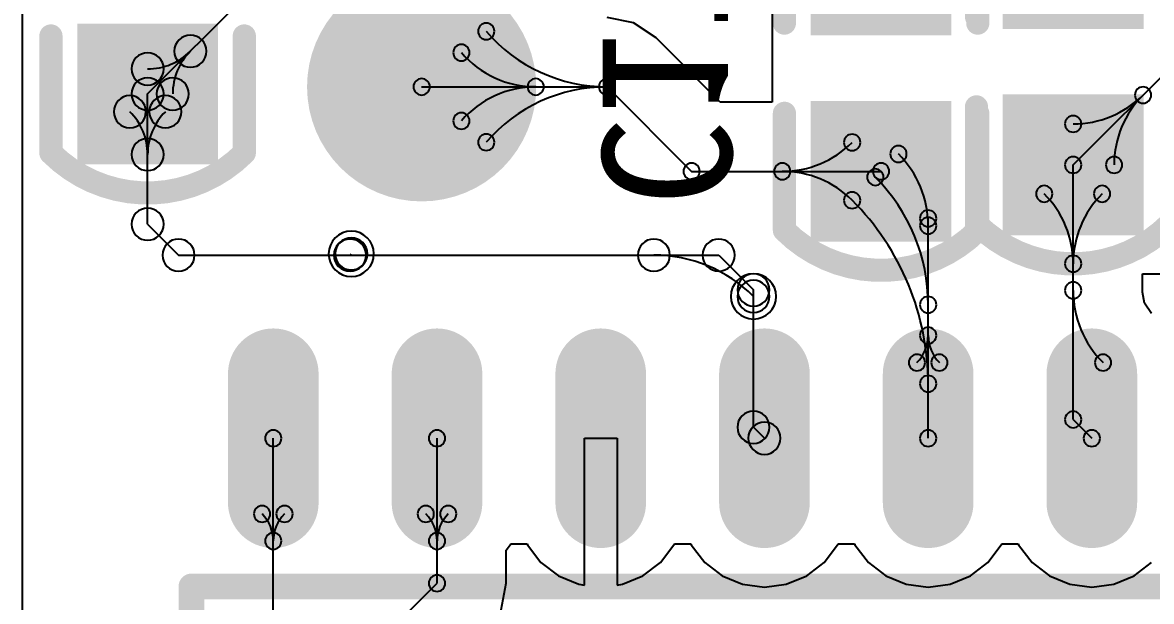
# Model space of a CAD drawing. Header units: inches. Extents: x 32166 to 66782, y 2386 to 7162.
# Drawn here: x 32666.61 to 32706.02, y 2979.41 to 2999.61 of the extents above; entities that cross this region are included whole.
import ezdxf

# ---------------------------------------------------------------- set-up
doc = ezdxf.new("R2010")
doc.units = ezdxf.units.IN
doc.header["$LTSCALE"] = 0.64311
doc.header["$MEASUREMENT"] = 0
for name, color, linetype in [('BOTTOMLAYER', 5, 'CONTINUOUS'), ('BOTTOMOVERLAY', 54, 'CONTINUOUS'), ('BOTTOMPASTE', 16, 'CONTINUOUS'), ('BOTTOMSOLDER', 6, 'CONTINUOUS'), ('KEEPOUTLAYER', 6, 'CONTINUOUS'), ('MULTILAYER', 9, 'CONTINUOUS')]:
    doc.layers.add(name, color=color, linetype=linetype)
doc.styles.get("Standard").update_dxf_attribs({"font": 'txt', "width": 0.8})

msp = doc.modelspace()

# ---------------------------------------------------------------- linework, layer by layer
at = {"layer": 'BOTTOMLAYER'}
for p, q in [((32670.978, 2997.119), (32684.907, 3011.049)), ((32692.783, 3001.048), (32692.783, 2997.819)), ((32703.288, 2994.644), (32709.543, 3000.899)), ((32687.942, 2999.604), (32687.017, 2999.788)), ((32688.727, 2999.08), (32687.942, 2999.604)), ((32690.969, 2996.837), (32688.727, 2999.08)), ((32692.783, 2997.819), (32692.783, 2996.837)), ((32680.544, 2997.37), (32687.017, 2997.37)), ((32687.017, 2997.37), (32689.968, 2994.419)), ((32670.978, 2992.574), (32670.978, 2997.119)), ((32692.783, 2996.837), (32690.969, 2996.837)), ((32703.288, 2985.757), (32703.288, 2994.644)), ((32689.968, 2994.419), (32696.583, 2994.419)), ((32670.978, 2992.574), (32672.058, 2991.494)), ((32698.225, 2985.104), (32698.225, 2992.777)), ((32672.058, 2991.494), (32678.043, 2991.494)), ((32678.043, 2991.494), (32678.088, 2991.539)), ((32678.043, 2991.494), (32690.913, 2991.494)), ((32690.913, 2991.494), (32692.128, 2990.279)), ((32705.706, 2990.208), (32705.706, 2990.844)), ((32705.706, 2990.844), (32707.088, 2990.844)), ((32692.128, 2990.054), (32692.128, 2990.279)), ((32705.782, 2989.823), (32705.706, 2990.208)), ((32692.128, 2985.487), (32692.128, 2990.054)), ((32706.027, 2989.457), (32705.782, 2989.823)), ((32692.128, 2985.487), (32692.51, 2985.104)), ((32703.288, 2985.757), (32703.94, 2985.104)), ((32675.365, 2979.052), (32675.365, 2985.104)), ((32681.08, 2980.042), (32681.08, 2985.104)), ((32686.224, 2979.979), (32686.224, 2985.105)), ((32686.224, 2985.105), (32687.367, 2985.105)), ((32687.367, 2985.105), (32687.367, 2979.979)), ((32683.498, 2981.201), (32683.635, 2981.379)), ((32683.498, 2980.042), (32683.498, 2981.201)), ((32683.635, 2981.379), (32683.652, 2981.42)), ((32683.652, 2981.42), (32684.224, 2981.42)), ((32684.224, 2981.42), (32684.24, 2981.379)), ((32684.24, 2981.379), (32684.709, 2980.768)), ((32688.881, 2980.768), (32689.35, 2981.379)), ((32689.35, 2981.379), (32689.367, 2981.42)), ((32689.367, 2981.42), (32689.939, 2981.42)), ((32689.939, 2981.42), (32689.955, 2981.379)), ((32689.955, 2981.379), (32690.424, 2980.768)), ((32694.596, 2980.768), (32695.065, 2981.379)), ((32695.065, 2981.379), (32695.082, 2981.42)), ((32695.082, 2981.42), (32695.654, 2981.42)), ((32695.654, 2981.42), (32695.67, 2981.379)), ((32695.67, 2981.379), (32696.139, 2980.768)), ((32700.311, 2980.768), (32700.78, 2981.379)), ((32700.78, 2981.379), (32700.797, 2981.42)), ((32700.797, 2981.42), (32701.369, 2981.42)), ((32701.369, 2981.42), (32701.385, 2981.379)), ((32701.385, 2981.379), (32701.854, 2980.768)), ((32684.709, 2980.768), (32685.32, 2980.299)), ((32688.27, 2980.299), (32688.881, 2980.768)), ((32690.424, 2980.768), (32691.035, 2980.299)), ((32693.985, 2980.299), (32694.596, 2980.768)), ((32696.139, 2980.768), (32696.75, 2980.299)), ((32699.7, 2980.299), (32700.311, 2980.768)), ((32701.854, 2980.768), (32702.465, 2980.299)), ((32705.415, 2980.299), (32706.026, 2980.768)), ((32676.108, 2975.069), (32681.08, 2980.042)), ((32683.314, 2979.117), (32683.498, 2980.042)), ((32685.32, 2980.299), (32686.032, 2980.005)), ((32686.032, 2980.005), (32686.224, 2979.979)), ((32687.367, 2979.979), (32687.559, 2980.005)), ((32687.559, 2980.005), (32688.27, 2980.299)), ((32691.035, 2980.299), (32691.747, 2980.005)), ((32691.747, 2980.005), (32692.51, 2979.904)), ((32692.51, 2979.904), (32693.274, 2980.005)), ((32693.274, 2980.005), (32693.985, 2980.299)), ((32696.75, 2980.299), (32697.462, 2980.005)), ((32697.462, 2980.005), (32698.225, 2979.904)), ((32698.225, 2979.904), (32698.989, 2980.005)), ((32698.989, 2980.005), (32699.7, 2980.299)), ((32702.465, 2980.299), (32703.177, 2980.005)), ((32703.177, 2980.005), (32703.94, 2979.904)), ((32703.94, 2979.904), (32704.704, 2980.005)), ((32704.704, 2980.005), (32705.415, 2980.299))]:
    msp.add_line(p, q, dxfattribs=at)
for points, const_width in [([(32681.797, 2998.623, 1), (32679.291, 2996.118, 1)], 3.543), ([(32675.365, 2986.792, 1), (32675.365, 2987.917, 1)], 1.125), ([(32681.08, 2986.792, 1), (32681.08, 2987.917, 1)], 1.125), ([(32686.795, 2986.792, 1), (32686.795, 2987.917, 1)], 1.125), ([(32692.51, 2986.792, 1), (32692.51, 2987.917, 1)], 1.125), ([(32698.225, 2986.792, 1), (32698.225, 2987.917, 1)], 1.125), ([(32703.94, 2986.792, 1), (32703.94, 2987.917, 1)], 1.125), ([(32675.365, 2982.292, 1), (32675.365, 2983.417, 1)], 1.125), ([(32681.08, 2982.292, 1), (32681.08, 2983.417, 1)], 1.125), ([(32686.795, 2982.292, 1), (32686.795, 2983.417, 1)], 1.125), ([(32692.51, 2982.292, 1), (32692.51, 2983.417, 1)], 1.125), ([(32698.225, 2982.292, 1), (32698.225, 2983.417, 1)], 1.125), ([(32703.94, 2982.292, 1), (32703.94, 2983.417, 1)], 1.125)]:
    msp.add_lwpolyline(points, format="xyb", close=True, dxfattribs=dict(at, const_width=const_width))
at = {"layer": 'BOTTOMLAYER', "const_width": 2.25}
for points in [[(32675.365, 2987.354), (32675.365, 2982.854)], [(32681.08, 2987.354), (32681.08, 2982.854)], [(32686.795, 2987.354), (32686.795, 2982.854)], [(32692.51, 2987.354), (32692.51, 2982.854)], [(32698.225, 2987.354), (32698.225, 2982.854)], [(32703.94, 2987.354), (32703.94, 2982.854)]]:
    msp.add_lwpolyline(points, dxfattribs=at)
at = {"layer": 'BOTTOMLAYER'}
for centre, radius, start, end in [((32682.798, 2999.307), 0.286, 0, 180), ((32682.798, 2999.307), 0.286, 0, 180), ((32682.798, 2999.307), 0.286, 0, 180), ((32682.798, 2999.307), 0.286, 180, 0), ((32682.798, 2999.307), 0.286, 180, 0), ((32682.798, 2999.307), 0.286, 180, 0), ((32687.016, 3002.933), 5.563, 220.677, 270), ((32687.016, 3002.933), 5.563, 220.677, 270), ((32687.016, 3002.933), 5.563, 220.677, 270), ((32672.472, 2998.613), 0.562, 0, 180), ((32672.472, 2998.613), 0.562, 0, 180), ((32672.472, 2998.613), 0.562, 0, 180), ((32672.472, 2998.613), 0.562, 0, 180), ((32672.472, 2998.613), 0.562, 0, 180), ((32672.472, 2998.613), 0.562, 0, 180), ((32670.978, 2997.995), 0.562, 0, 180), ((32670.978, 2997.995), 0.562, 0, 180), ((32670.978, 2997.995), 0.562, 0, 180), ((32670.978, 3000.108), 2.113, 270.0002, 315.0002), ((32670.978, 3000.108), 2.113, 270.0002, 315.0002), ((32670.978, 3000.108), 2.113, 270.0002, 315.0002), ((32673.966, 2997.119), 2.113, 134.9998, 179.9998), ((32673.966, 2997.119), 2.113, 134.9998, 179.9998), ((32673.966, 2997.119), 2.113, 134.9998, 179.9998), ((32672.472, 2998.613), 0.562, 180, 0), ((32672.472, 2998.613), 0.562, 180, 0), ((32672.472, 2998.613), 0.562, 180, 0), ((32672.472, 2998.613), 0.562, 180, 0), ((32672.472, 2998.613), 0.562, 180, 0), ((32672.472, 2998.613), 0.562, 180, 0), ((32681.931, 2998.562), 0.286, 0, 180), ((32681.931, 2998.562), 0.286, 0, 180), ((32681.931, 2998.562), 0.286, 0, 180), ((32681.931, 2998.562), 0.286, 180, 0), ((32681.931, 2998.562), 0.286, 180, 0), ((32681.931, 2998.562), 0.286, 180, 0), ((32684.527, 3000.794), 3.423, 220.677, 270), ((32684.527, 3000.794), 3.423, 220.677, 270), ((32684.527, 3000.794), 3.423, 220.677, 270), ((32670.978, 2997.995), 0.562, 180, 0), ((32670.978, 2997.995), 0.562, 180, 0), ((32670.978, 2997.995), 0.562, 180, 0), ((32670.978, 2997.119), 0.562, 0, 180), ((32670.978, 2997.119), 0.562, 0, 180), ((32671.853, 2997.119), 0.562, 0, 180), ((32671.853, 2997.119), 0.562, 0, 180), ((32671.853, 2997.119), 0.562, 0, 180), ((32680.544, 2997.37), 0.286, 0, 180), ((32680.544, 2997.37), 0.286, 180, 0), ((32684.527, 2993.947), 3.423, 90, 139.323), ((32684.527, 2993.947), 3.423, 90, 139.323), ((32684.527, 2993.947), 3.423, 90, 139.323), ((32687.016, 2991.808), 5.563, 90, 139.323), ((32687.016, 2991.808), 5.563, 90, 139.323), ((32687.016, 2991.808), 5.563, 90, 139.323), ((32684.527, 2997.37), 0.286, 0, 180), ((32684.527, 2997.37), 0.286, 0, 180), ((32684.527, 2997.37), 0.286, 0, 180), ((32684.527, 2997.37), 0.286, 0, 180), ((32684.527, 2997.37), 0.286, 0, 180), ((32684.527, 2997.37), 0.286, 0, 180), ((32684.527, 2997.37), 0.286, 180, 0), ((32684.527, 2997.37), 0.286, 180, 0), ((32684.527, 2997.37), 0.286, 180, 0), ((32684.527, 2997.37), 0.286, 180, 0), ((32684.527, 2997.37), 0.286, 180, 0), ((32684.527, 2997.37), 0.286, 180, 0), ((32687.016, 2997.37), 0.286, 0, 180), ((32687.016, 2997.37), 0.286, 0, 180), ((32687.016, 2997.37), 0.286, 0, 180), ((32687.016, 2997.37), 0.286, 0, 180), ((32687.016, 2997.37), 0.286, 0, 180), ((32687.016, 2997.37), 0.286, 0, 180), ((32687.017, 2997.37), 0.286, 0, 180), ((32687.017, 2997.37), 0.286, 0, 180), ((32687.016, 2997.37), 0.286, 180, 0), ((32687.016, 2997.37), 0.286, 180, 0), ((32687.016, 2997.37), 0.286, 180, 0), ((32687.016, 2997.37), 0.286, 180, 0), ((32687.016, 2997.37), 0.286, 180, 0), ((32687.016, 2997.37), 0.286, 180, 0), ((32687.017, 2997.37), 0.286, 180, 0), ((32687.017, 2997.37), 0.286, 180, 0), ((32705.727, 2997.083), 0.286, 0, 180), ((32705.727, 2997.083), 0.286, 0, 180), ((32705.727, 2997.083), 0.286, 0, 180), ((32705.727, 2997.083), 0.286, 0, 180), ((32705.727, 2997.083), 0.286, 0, 180), ((32705.727, 2997.083), 0.286, 0, 180), ((32670.359, 2996.5), 0.562, 0, 180), ((32670.359, 2996.5), 0.562, 0, 180), ((32670.359, 2996.5), 0.562, 0, 180), ((32670.978, 2997.119), 0.562, 180, 0), ((32670.978, 2997.119), 0.562, 180, 0), ((32671.597, 2996.5), 0.562, 0, 180), ((32671.597, 2996.5), 0.562, 0, 180), ((32671.597, 2996.5), 0.562, 0, 180), ((32671.853, 2997.119), 0.562, 180, 0), ((32671.853, 2997.119), 0.562, 180, 0), ((32671.853, 2997.119), 0.562, 180, 0), ((32703.288, 2999.522), 3.449, 269.9999, 314.9999), ((32703.288, 2999.522), 3.449, 269.9999, 314.9999), ((32703.288, 2999.522), 3.449, 269.9999, 314.9999), ((32708.166, 2994.644), 3.449, 135.0001, 180.0001), ((32708.166, 2994.644), 3.449, 135.0001, 180.0001), ((32708.166, 2994.644), 3.449, 135.0001, 180.0001), ((32705.727, 2997.083), 0.286, 180, 0), ((32705.727, 2997.083), 0.286, 180, 0), ((32705.727, 2997.083), 0.286, 180, 0), ((32705.727, 2997.083), 0.286, 180, 0), ((32705.727, 2997.083), 0.286, 180, 0), ((32705.727, 2997.083), 0.286, 180, 0), ((32670.359, 2996.5), 0.562, 180, 0), ((32670.359, 2996.5), 0.562, 180, 0), ((32670.359, 2996.5), 0.562, 180, 0), ((32668.865, 2995.006), 2.113, 0.0002, 45.0002), ((32668.865, 2995.006), 2.113, 0.0002, 45.0002), ((32668.865, 2995.006), 2.113, 0.0002, 45.0002), ((32673.091, 2995.006), 2.113, 134.9998, 179.9998), ((32673.091, 2995.006), 2.113, 134.9998, 179.9998), ((32673.091, 2995.006), 2.113, 134.9998, 179.9998), ((32671.597, 2996.5), 0.562, 180, 0), ((32671.597, 2996.5), 0.562, 180, 0), ((32671.597, 2996.5), 0.562, 180, 0), ((32681.931, 2996.178), 0.286, 0, 180), ((32681.931, 2996.178), 0.286, 0, 180), ((32681.931, 2996.178), 0.286, 0, 180), ((32681.931, 2996.178), 0.286, 180, 0), ((32681.931, 2996.178), 0.286, 180, 0), ((32681.931, 2996.178), 0.286, 180, 0), ((32703.288, 2996.073), 0.286, 0, 180), ((32703.288, 2996.073), 0.286, 0, 180), ((32703.288, 2996.073), 0.286, 0, 180), ((32682.798, 2995.433), 0.286, 0, 180), ((32682.798, 2995.433), 0.286, 0, 180), ((32682.798, 2995.433), 0.286, 0, 180), ((32695.572, 2995.43), 0.286, 0, 180), ((32695.572, 2995.43), 0.286, 0, 180), ((32695.572, 2995.43), 0.286, 0, 180), ((32703.288, 2996.073), 0.286, 180, 0), ((32703.288, 2996.073), 0.286, 180, 0), ((32703.288, 2996.073), 0.286, 180, 0), ((32670.978, 2995.006), 0.562, 0, 180), ((32670.978, 2995.006), 0.562, 0, 180), ((32670.978, 2995.006), 0.562, 0, 180), ((32670.978, 2995.006), 0.562, 0, 180), ((32670.978, 2995.006), 0.562, 0, 180), ((32670.978, 2995.006), 0.562, 0, 180), ((32682.798, 2995.433), 0.286, 180, 0), ((32682.798, 2995.433), 0.286, 180, 0), ((32682.798, 2995.433), 0.286, 180, 0), ((32693.133, 2997.869), 3.449, 269.9999, 314.9999), ((32693.133, 2997.869), 3.449, 269.9999, 314.9999), ((32693.133, 2997.869), 3.449, 269.9999, 314.9999), ((32695.572, 2995.43), 0.286, 180, 0), ((32695.572, 2995.43), 0.286, 180, 0), ((32695.572, 2995.43), 0.286, 180, 0), ((32697.189, 2995.025), 0.286, 0, 180), ((32697.189, 2995.025), 0.286, 0, 180), ((32697.189, 2995.025), 0.286, 0, 180), ((32670.978, 2995.006), 0.562, 180, 0), ((32670.978, 2995.006), 0.562, 180, 0), ((32670.978, 2995.006), 0.562, 180, 0), ((32670.978, 2995.006), 0.562, 180, 0), ((32670.978, 2995.006), 0.562, 180, 0), ((32670.978, 2995.006), 0.562, 180, 0), ((32697.189, 2995.025), 0.286, 180, 0), ((32697.189, 2995.025), 0.286, 180, 0), ((32697.189, 2995.025), 0.286, 180, 0), ((32694.687, 2992.523), 3.538, 0, 45), ((32694.687, 2992.523), 3.538, 0, 45), ((32694.687, 2992.523), 3.538, 0, 45), ((32703.288, 2994.644), 0.286, 0, 180), ((32703.288, 2994.644), 0.286, 0, 180), ((32704.717, 2994.644), 0.286, 0, 180), ((32704.717, 2994.644), 0.286, 0, 180), ((32704.717, 2994.644), 0.286, 0, 180), ((32689.968, 2994.419), 0.286, 0, 180), ((32689.968, 2994.419), 0.286, 0, 180), ((32693.133, 2994.419), 0.286, 0, 180), ((32693.133, 2994.419), 0.286, 0, 180), ((32693.133, 2994.419), 0.286, 0, 180), ((32693.133, 2994.419), 0.286, 0, 180), ((32693.133, 2994.419), 0.286, 0, 180), ((32693.133, 2994.419), 0.286, 0, 180), ((32696.583, 2994.419), 0.286, 0, 180), ((32703.288, 2994.644), 0.286, 180, 0), ((32703.288, 2994.644), 0.286, 180, 0), ((32704.717, 2994.644), 0.286, 180, 0), ((32704.717, 2994.644), 0.286, 180, 0), ((32704.717, 2994.644), 0.286, 180, 0), ((32689.968, 2994.419), 0.286, 180, 0), ((32689.968, 2994.419), 0.286, 180, 0), ((32693.133, 2994.419), 0.286, 180, 0), ((32693.133, 2994.419), 0.286, 180, 0), ((32693.133, 2994.419), 0.286, 180, 0), ((32693.133, 2994.419), 0.286, 180, 0), ((32693.133, 2994.419), 0.286, 180, 0), ((32693.133, 2994.419), 0.286, 180, 0), ((32693.133, 2990.97), 3.449, 45.0001, 90.0001), ((32693.133, 2990.97), 3.449, 45.0001, 90.0001), ((32693.133, 2990.97), 3.449, 45.0001, 90.0001), ((32696.381, 2994.217), 0.286, 0, 180), ((32696.381, 2994.217), 0.286, 0, 180), ((32696.381, 2994.217), 0.286, 0, 180), ((32696.381, 2994.217), 0.286, 180, 0), ((32696.381, 2994.217), 0.286, 180, 0), ((32696.381, 2994.217), 0.286, 180, 0), ((32696.583, 2994.419), 0.286, 180, 0), ((32691.928, 2989.764), 6.298, 0, 45), ((32691.928, 2989.764), 6.298, 0, 45), ((32691.928, 2989.764), 6.298, 0, 45), ((32702.277, 2993.634), 0.286, 0, 180), ((32702.277, 2993.634), 0.286, 0, 180), ((32702.277, 2993.634), 0.286, 0, 180), ((32704.298, 2993.634), 0.286, 0, 180), ((32704.298, 2993.634), 0.286, 0, 180), ((32704.298, 2993.634), 0.286, 0, 180), ((32695.572, 2993.409), 0.286, 0, 180), ((32695.572, 2993.409), 0.286, 0, 180), ((32695.572, 2993.409), 0.286, 0, 180), ((32695.572, 2993.409), 0.286, 0, 180), ((32695.572, 2993.409), 0.286, 0, 180), ((32695.572, 2993.409), 0.286, 0, 180), ((32695.572, 2993.409), 0.286, 180, 0), ((32695.572, 2993.409), 0.286, 180, 0), ((32695.572, 2993.409), 0.286, 180, 0), ((32695.572, 2993.409), 0.286, 180, 0), ((32695.572, 2993.409), 0.286, 180, 0), ((32695.572, 2993.409), 0.286, 180, 0), ((32689.168, 2987.005), 9.057, 360, 45), ((32689.168, 2987.005), 9.057, 360, 45), ((32689.168, 2987.005), 9.057, 360, 45), ((32702.277, 2993.634), 0.286, 180, 0), ((32702.277, 2993.634), 0.286, 180, 0), ((32702.277, 2993.634), 0.286, 180, 0), ((32699.838, 2991.195), 3.449, 359.9999, 44.9999), ((32699.838, 2991.195), 3.449, 359.9999, 44.9999), ((32699.838, 2991.195), 3.449, 359.9999, 44.9999), ((32706.737, 2991.195), 3.449, 135.0001, 180.0001), ((32706.737, 2991.195), 3.449, 135.0001, 180.0001), ((32706.737, 2991.195), 3.449, 135.0001, 180.0001), ((32704.298, 2993.634), 0.286, 180, 0), ((32704.298, 2993.634), 0.286, 180, 0), ((32704.298, 2993.634), 0.286, 180, 0), ((32670.978, 2992.574), 0.562, 0, 180), ((32670.978, 2992.574), 0.562, 0, 180), ((32698.225, 2992.777), 0.286, 0, 180), ((32670.978, 2992.574), 0.562, 180, 0), ((32670.978, 2992.574), 0.562, 180, 0), ((32698.225, 2992.523), 0.286, 0, 180), ((32698.225, 2992.523), 0.286, 0, 180), ((32698.225, 2992.523), 0.286, 0, 180), ((32698.225, 2992.777), 0.286, 180, 0), ((32698.225, 2992.523), 0.286, 180, 0), ((32698.225, 2992.523), 0.286, 180, 0), ((32698.225, 2992.523), 0.286, 180, 0), ((32672.058, 2991.494), 0.562, 0, 180), ((32672.058, 2991.494), 0.562, 0, 180), ((32678.043, 2991.494), 0.562, 0, 180), ((32678.043, 2991.494), 0.562, 0, 180), ((32678.043, 2991.494), 0.562, 0, 180), ((32678.088, 2991.539), 0.562, 0, 180), ((32678.088, 2991.539), 0.562, 0, 180), ((32688.651, 2991.494), 0.562, 0, 180), ((32688.651, 2991.494), 0.562, 0, 180), ((32688.651, 2991.494), 0.562, 0, 180), ((32690.913, 2991.494), 0.562, 0, 180), ((32690.913, 2991.494), 0.562, 0, 180), ((32672.058, 2991.494), 0.562, 180, 0), ((32672.058, 2991.494), 0.562, 180, 0), ((32678.043, 2991.494), 0.562, 180, 0), ((32678.043, 2991.494), 0.562, 180, 0), ((32678.043, 2991.494), 0.562, 180, 0), ((32678.088, 2991.539), 0.562, 180, 0), ((32678.088, 2991.539), 0.562, 180, 0), ((32688.651, 2991.494), 0.562, 180, 0), ((32688.651, 2991.494), 0.562, 180, 0), ((32688.651, 2991.494), 0.562, 180, 0), ((32688.651, 2986.578), 4.917, 45, 90), ((32688.651, 2986.578), 4.917, 45, 90), ((32688.651, 2986.578), 4.917, 45, 90), ((32690.913, 2991.494), 0.562, 180, 0), ((32690.913, 2991.494), 0.562, 180, 0), ((32703.288, 2991.195), 0.286, 0, 180), ((32703.288, 2991.195), 0.286, 0, 180), ((32703.288, 2991.195), 0.286, 0, 180), ((32703.288, 2991.195), 0.286, 0, 180), ((32703.288, 2991.195), 0.286, 0, 180), ((32703.288, 2991.195), 0.286, 0, 180), ((32703.288, 2991.195), 0.286, 180, 0), ((32703.288, 2991.195), 0.286, 180, 0), ((32703.288, 2991.195), 0.286, 180, 0), ((32703.288, 2991.195), 0.286, 180, 0), ((32703.288, 2991.195), 0.286, 180, 0), ((32703.288, 2991.195), 0.286, 180, 0), ((32692.128, 2990.279), 0.562, 0, 180), ((32692.128, 2990.279), 0.562, 0, 180), ((32692.128, 2990.054), 0.562, 0, 180), ((32692.128, 2990.054), 0.562, 0, 180), ((32692.128, 2990.054), 0.562, 0, 180), ((32692.128, 2990.054), 0.562, 0, 180), ((32692.128, 2990.054), 0.562, 0, 180), ((32692.128, 2990.054), 0.562, 0, 180), ((32692.128, 2990.279), 0.562, 180, 0), ((32692.128, 2990.279), 0.562, 180, 0), ((32703.288, 2990.266), 0.286, 0, 180), ((32703.288, 2990.266), 0.286, 0, 180), ((32703.288, 2990.266), 0.286, 0, 180), ((32703.288, 2990.266), 0.286, 180, 0), ((32703.288, 2990.266), 0.286, 180, 0), ((32703.288, 2990.266), 0.286, 180, 0), ((32706.852, 2990.266), 3.564, 180.0001, 225.0001), ((32706.852, 2990.266), 3.564, 180.0001, 225.0001), ((32706.852, 2990.266), 3.564, 180.0001, 225.0001), ((32692.128, 2990.054), 0.562, 180, 0), ((32692.128, 2990.054), 0.562, 180, 0), ((32692.128, 2990.054), 0.562, 180, 0), ((32692.128, 2990.054), 0.562, 180, 0), ((32692.128, 2990.054), 0.562, 180, 0), ((32692.128, 2990.054), 0.562, 180, 0), ((32698.225, 2989.764), 0.286, 0, 180), ((32698.225, 2989.764), 0.286, 0, 180), ((32698.225, 2989.764), 0.286, 0, 180), ((32698.225, 2989.764), 0.286, 180, 0), ((32698.225, 2989.764), 0.286, 180, 0), ((32698.225, 2989.764), 0.286, 180, 0), ((32696.889, 2988.691), 1.336, 314.9996, 359.9996), ((32696.889, 2988.691), 1.336, 314.9996, 359.9996), ((32696.889, 2988.691), 1.336, 314.9996, 359.9996), ((32698.225, 2988.691), 0.286, 0, 180), ((32698.225, 2988.691), 0.286, 0, 180), ((32698.225, 2988.691), 0.286, 0, 180), ((32698.225, 2988.691), 0.286, 0, 180), ((32698.225, 2988.691), 0.286, 0, 180), ((32698.225, 2988.691), 0.286, 0, 180), ((32698.225, 2988.691), 0.286, 180, 0), ((32698.225, 2988.691), 0.286, 180, 0), ((32698.225, 2988.691), 0.286, 180, 0), ((32698.225, 2988.691), 0.286, 180, 0), ((32698.225, 2988.691), 0.286, 180, 0), ((32698.225, 2988.691), 0.286, 180, 0), ((32699.562, 2988.691), 1.336, 180.0004, 225.0004), ((32699.562, 2988.691), 1.336, 180.0004, 225.0004), ((32699.562, 2988.691), 1.336, 180.0004, 225.0004), ((32697.834, 2987.746), 0.286, 0, 180), ((32697.834, 2987.746), 0.286, 0, 180), ((32697.834, 2987.746), 0.286, 0, 180), ((32698.617, 2987.746), 0.286, 0, 180), ((32698.617, 2987.746), 0.286, 0, 180), ((32698.617, 2987.746), 0.286, 0, 180), ((32704.332, 2987.746), 0.286, 0, 180), ((32704.332, 2987.746), 0.286, 0, 180), ((32704.332, 2987.746), 0.286, 0, 180), ((32697.834, 2987.746), 0.286, 180, 0), ((32697.834, 2987.746), 0.286, 180, 0), ((32697.834, 2987.746), 0.286, 180, 0), ((32698.617, 2987.746), 0.286, 180, 0), ((32698.617, 2987.746), 0.286, 180, 0), ((32698.617, 2987.746), 0.286, 180, 0), ((32704.332, 2987.746), 0.286, 180, 0), ((32704.332, 2987.746), 0.286, 180, 0), ((32704.332, 2987.746), 0.286, 180, 0), ((32698.225, 2987.005), 0.286, 0, 180), ((32698.225, 2987.005), 0.286, 0, 180), ((32698.225, 2987.005), 0.286, 0, 180), ((32698.225, 2987.005), 0.286, 180, 0), ((32698.225, 2987.005), 0.286, 180, 0), ((32698.225, 2987.005), 0.286, 180, 0), ((32692.128, 2985.487), 0.562, 0, 180), ((32692.128, 2985.487), 0.562, 0, 180), ((32703.288, 2985.757), 0.286, 0, 180), ((32703.288, 2985.757), 0.286, 0, 180), ((32692.128, 2985.487), 0.562, 180, 0), ((32692.128, 2985.487), 0.562, 180, 0), ((32692.51, 2985.104), 0.562, 0, 180), ((32703.288, 2985.757), 0.286, 180, 0), ((32703.288, 2985.757), 0.286, 180, 0), ((32675.365, 2985.104), 0.286, 0, 180), ((32675.365, 2985.104), 0.286, 180, 0), ((32681.08, 2985.104), 0.286, 0, 180), ((32681.08, 2985.104), 0.286, 180, 0), ((32692.51, 2985.104), 0.562, 180, 0), ((32698.225, 2985.104), 0.286, 0, 180), ((32698.225, 2985.104), 0.286, 180, 0), ((32703.94, 2985.104), 0.286, 0, 180), ((32703.94, 2985.104), 0.286, 180, 0), ((32674.974, 2982.463), 0.286, 0, 180), ((32674.974, 2982.463), 0.286, 0, 180), ((32674.974, 2982.463), 0.286, 0, 180), ((32675.757, 2982.463), 0.286, 0, 180), ((32675.757, 2982.463), 0.286, 0, 180), ((32675.757, 2982.463), 0.286, 0, 180), ((32680.689, 2982.463), 0.286, 0, 180), ((32680.689, 2982.463), 0.286, 0, 180), ((32680.689, 2982.463), 0.286, 0, 180), ((32681.472, 2982.463), 0.286, 0, 180), ((32681.472, 2982.463), 0.286, 0, 180), ((32681.472, 2982.463), 0.286, 0, 180), ((32674.974, 2982.463), 0.286, 180, 0), ((32674.974, 2982.463), 0.286, 180, 0), ((32674.974, 2982.463), 0.286, 180, 0), ((32674.029, 2981.518), 1.336, 0.0004, 45.0004), ((32674.029, 2981.518), 1.336, 0.0004, 45.0004), ((32674.029, 2981.518), 1.336, 0.0004, 45.0004), ((32676.702, 2981.518), 1.336, 134.9996, 179.9996), ((32676.702, 2981.518), 1.336, 134.9996, 179.9996), ((32676.702, 2981.518), 1.336, 134.9996, 179.9996), ((32675.757, 2982.463), 0.286, 180, 0), ((32675.757, 2982.463), 0.286, 180, 0), ((32675.757, 2982.463), 0.286, 180, 0), ((32680.689, 2982.463), 0.286, 180, 0), ((32680.689, 2982.463), 0.286, 180, 0), ((32680.689, 2982.463), 0.286, 180, 0), ((32679.744, 2981.518), 1.336, 0.0004, 45.0004), ((32679.744, 2981.518), 1.336, 0.0004, 45.0004), ((32679.744, 2981.518), 1.336, 0.0004, 45.0004), ((32682.417, 2981.518), 1.336, 134.9996, 179.9996), ((32682.417, 2981.518), 1.336, 134.9996, 179.9996), ((32682.417, 2981.518), 1.336, 134.9996, 179.9996), ((32681.472, 2982.463), 0.286, 180, 0), ((32681.472, 2982.463), 0.286, 180, 0), ((32681.472, 2982.463), 0.286, 180, 0), ((32675.365, 2981.518), 0.286, 0, 180), ((32675.365, 2981.518), 0.286, 0, 180), ((32675.365, 2981.518), 0.286, 0, 180), ((32675.365, 2981.518), 0.286, 0, 180), ((32675.365, 2981.518), 0.286, 0, 180), ((32675.365, 2981.518), 0.286, 0, 180), ((32675.365, 2981.518), 0.286, 180, 0), ((32675.365, 2981.518), 0.286, 180, 0), ((32675.365, 2981.518), 0.286, 180, 0), ((32675.365, 2981.518), 0.286, 180, 0), ((32675.365, 2981.518), 0.286, 180, 0), ((32675.365, 2981.518), 0.286, 180, 0), ((32681.08, 2981.518), 0.286, 0, 180), ((32681.08, 2981.518), 0.286, 0, 180), ((32681.08, 2981.518), 0.286, 0, 180), ((32681.08, 2981.518), 0.286, 0, 180), ((32681.08, 2981.518), 0.286, 0, 180), ((32681.08, 2981.518), 0.286, 0, 180), ((32681.08, 2981.518), 0.286, 180, 0), ((32681.08, 2981.518), 0.286, 180, 0), ((32681.08, 2981.518), 0.286, 180, 0), ((32681.08, 2981.518), 0.286, 180, 0), ((32681.08, 2981.518), 0.286, 180, 0), ((32681.08, 2981.518), 0.286, 180, 0), ((32681.08, 2980.042), 0.286, 0, 180), ((32681.08, 2980.042), 0.286, 0, 180), ((32681.08, 2980.042), 0.286, 180, 0), ((32681.08, 2980.042), 0.286, 180, 0)]:
    msp.add_arc(centre, radius, start, end, dxfattribs=at)
for points in [[(32672.978, 2995.119), (32672.978, 2999.12), (32668.978, 2995.119), (32668.978, 2999.12)], [(32705.288, 2992.644), (32705.288, 2996.645), (32701.288, 2992.644), (32701.288, 2996.645)], [(32698.583, 2992.419), (32698.583, 2996.42), (32694.583, 2992.419), (32694.583, 2996.42)]]:
    msp.add_solid(points, dxfattribs=at)
at = {"layer": 'BOTTOMOVERLAY'}
for points, const_width in [([(32699.913, 2999.819), (32699.913, 3004.017)], 0.81), ([(32693.208, 2999.594), (32693.208, 3003.792)], 0.81), ([(32699.958, 2999.594), (32699.958, 3003.792)], 0.81), ([(32667.603, 2995.062), (32667.603, 2999.144)], 0.81), ([(32674.353, 2995.062), (32674.353, 2999.144)], 0.81), ([(32699.913, 2992.587), (32699.913, 2996.669)], 0.81), ([(32693.208, 2992.362), (32693.208, 2996.444)], 0.81), ([(32699.958, 2992.362), (32699.958, 2996.444)], 0.81), ([(32672.508, 2979.929), (32718.228, 2979.929)], 0.9), ([(32672.508, 2965.529), (32672.508, 2979.929)], 0.9)]:
    msp.add_lwpolyline(points, dxfattribs=dict(at, const_width=const_width))
for points, const_width in [([(32700.115, 2999.819, 1), (32699.71, 2999.819, 1)], 0.405), ([(32693.41, 2999.594, 1), (32693.005, 2999.594, 1)], 0.405), ([(32700.16, 2999.594, 1), (32699.755, 2999.594, 1)], 0.405), ([(32667.805, 2999.144, 1), (32667.4, 2999.144, 1)], 0.405), ([(32674.555, 2999.144, 1), (32674.15, 2999.144, 1)], 0.405), ([(32700.115, 2996.669, 1), (32699.71, 2996.669, 1)], 0.405), ([(32693.41, 2996.444, 1), (32693.005, 2996.444, 1)], 0.405), ([(32700.16, 2996.444, 1), (32699.755, 2996.444, 1)], 0.405), ([(32667.805, 2995.062, 1), (32667.4, 2995.062, 1)], 0.405), ([(32667.805, 2995.062, 1), (32667.4, 2995.062, 1)], 0.405), ([(32674.555, 2995.062, 1), (32674.15, 2995.062, 1)], 0.405), ([(32674.555, 2995.062, 1), (32674.15, 2995.062, 1)], 0.405), ([(32700.115, 2992.587, 1), (32699.71, 2992.587, 1)], 0.405), ([(32700.115, 2992.587, 1), (32699.71, 2992.587, 1)], 0.405), ([(32693.41, 2992.362, 1), (32693.005, 2992.362, 1)], 0.405), ([(32693.41, 2992.362, 1), (32693.005, 2992.362, 1)], 0.405), ([(32700.16, 2992.362, 1), (32699.755, 2992.362, 1)], 0.405), ([(32700.16, 2992.362, 1), (32699.755, 2992.362, 1)], 0.405), ([(32672.508, 2979.704, 1), (32672.508, 2980.154, 1)], 0.45), ([(32672.508, 2979.704, 1), (32672.508, 2980.154, 1)], 0.45)]:
    msp.add_lwpolyline(points, format="xyb", close=True, dxfattribs=dict(at, const_width=const_width))
at = {"layer": 'BOTTOMOVERLAY', "const_width": 0.81}
for points in [[(32674.353, 2995.062, -0.414214), (32667.603, 2995.062)], [(32706.663, 2992.587, -0.414214), (32699.913, 2992.587)], [(32699.958, 2992.362, -0.414214), (32693.208, 2992.362)]]:
    msp.add_lwpolyline(points, format="xyb", dxfattribs=at)
at = {"layer": 'BOTTOMPASTE', "const_width": 2.25}
for points in [[(32675.365, 2987.354), (32675.365, 2982.854)], [(32681.08, 2987.354), (32681.08, 2982.854)], [(32686.795, 2987.354), (32686.795, 2982.854)], [(32692.51, 2987.354), (32692.51, 2982.854)], [(32698.225, 2987.354), (32698.225, 2982.854)], [(32703.94, 2987.354), (32703.94, 2982.854)]]:
    msp.add_lwpolyline(points, dxfattribs=at)
at = {"layer": 'BOTTOMPASTE', "const_width": 1.125}
for points in [[(32675.365, 2986.792, 1), (32675.365, 2987.917, 1)], [(32681.08, 2986.792, 1), (32681.08, 2987.917, 1)], [(32686.795, 2986.792, 1), (32686.795, 2987.917, 1)], [(32692.51, 2986.792, 1), (32692.51, 2987.917, 1)], [(32698.225, 2986.792, 1), (32698.225, 2987.917, 1)], [(32703.94, 2986.792, 1), (32703.94, 2987.917, 1)], [(32675.365, 2982.292, 1), (32675.365, 2983.417, 1)], [(32681.08, 2982.292, 1), (32681.08, 2983.417, 1)], [(32686.795, 2982.292, 1), (32686.795, 2983.417, 1)], [(32692.51, 2982.292, 1), (32692.51, 2983.417, 1)], [(32698.225, 2982.292, 1), (32698.225, 2983.417, 1)], [(32703.94, 2982.292, 1), (32703.94, 2983.417, 1)]]:
    msp.add_lwpolyline(points, format="xyb", close=True, dxfattribs=at)
at = {"layer": 'BOTTOMPASTE'}
for points in [[(32672.978, 2995.119), (32672.978, 2999.12), (32668.978, 2995.119), (32668.978, 2999.12)], [(32705.288, 2992.644), (32705.288, 2996.645), (32701.288, 2992.644), (32701.288, 2996.645)], [(32698.583, 2992.419), (32698.583, 2996.42), (32694.583, 2992.419), (32694.583, 2996.42)]]:
    msp.add_solid(points, dxfattribs=at)
at = {"layer": 'BOTTOMSOLDER'}
for points, const_width in [([(32681.958, 2998.785, 1), (32679.129, 2995.956, 1)], 4), ([(32675.365, 2986.563, 1), (32675.365, 2988.145, 1)], 1.582), ([(32681.08, 2986.563, 1), (32681.08, 2988.145, 1)], 1.582), ([(32686.795, 2986.563, 1), (32686.795, 2988.145, 1)], 1.582), ([(32692.51, 2986.563, 1), (32692.51, 2988.145, 1)], 1.582), ([(32698.225, 2986.563, 1), (32698.225, 2988.145, 1)], 1.582), ([(32703.94, 2986.563, 1), (32703.94, 2988.145, 1)], 1.582), ([(32675.365, 2982.063, 1), (32675.365, 2983.645, 1)], 1.582), ([(32681.08, 2982.063, 1), (32681.08, 2983.645, 1)], 1.582), ([(32686.795, 2982.063, 1), (32686.795, 2983.645, 1)], 1.582), ([(32692.51, 2982.063, 1), (32692.51, 2983.645, 1)], 1.582), ([(32698.225, 2982.063, 1), (32698.225, 2983.645, 1)], 1.582), ([(32703.94, 2982.063, 1), (32703.94, 2983.645, 1)], 1.582)]:
    msp.add_lwpolyline(points, format="xyb", close=True, dxfattribs=dict(at, const_width=const_width))
at = {"layer": 'BOTTOMSOLDER', "const_width": 3.164}
for points in [[(32675.365, 2987.354), (32675.365, 2982.854)], [(32681.08, 2987.354), (32681.08, 2982.854)], [(32686.795, 2987.354), (32686.795, 2982.854)], [(32692.51, 2987.354), (32692.51, 2982.854)], [(32698.225, 2987.354), (32698.225, 2982.854)], [(32703.94, 2987.354), (32703.94, 2982.854)]]:
    msp.add_lwpolyline(points, dxfattribs=at)
at = {"layer": 'BOTTOMSOLDER'}
for centre, start, end in [((32678.088, 2991.539), 0, 180), ((32678.088, 2991.539), 180, 0), ((32692.128, 2990.054), 0, 180), ((32692.128, 2990.054), 180, 0)]:
    msp.add_arc(centre, 0.791, start, end, dxfattribs=at)
for points in [[(32699.04, 2999.162), (32699.04, 3004.077), (32694.125, 2999.162), (32694.125, 3004.077)], [(32705.745, 2999.387), (32705.745, 3004.302), (32700.83, 2999.387), (32700.83, 3004.302)], [(32673.435, 2994.662), (32673.435, 2999.577), (32668.52, 2994.662), (32668.52, 2999.577)], [(32705.745, 2992.187), (32705.745, 2997.102), (32700.83, 2992.187), (32700.83, 2997.102)], [(32699.04, 2991.962), (32699.04, 2996.877), (32694.125, 2991.962), (32694.125, 2996.877)]]:
    msp.add_solid(points, dxfattribs=at)
at = {"layer": 'KEEPOUTLAYER'}
msp.add_line((32666.613, 2886.554), (32666.613, 3093.554), dxfattribs=at)
at = {"layer": 'MULTILAYER', "const_width": 3.543}
msp.add_lwpolyline([(32681.797, 2998.623, 1), (32679.291, 2996.118, 1)], format="xyb", close=True, dxfattribs=at)
at = {"layer": 'MULTILAYER'}
for centre, start, end in [((32678.088, 2991.539), 0, 180), ((32678.088, 2991.539), 180, 0), ((32692.128, 2990.054), 0, 180), ((32692.128, 2990.054), 180, 0)]:
    msp.add_arc(centre, 0.562, start, end, dxfattribs=at)

# ---------------------------------------------------------------- texts
at = {"layer": 'BOTTOMOVERLAY', "text_generation_flag": 2}
msp.add_text('C17', height=4.5, rotation=270, dxfattribs=at).set_placement((32686.863, 2993.204))

doc.saveas('drawing.dxf')
